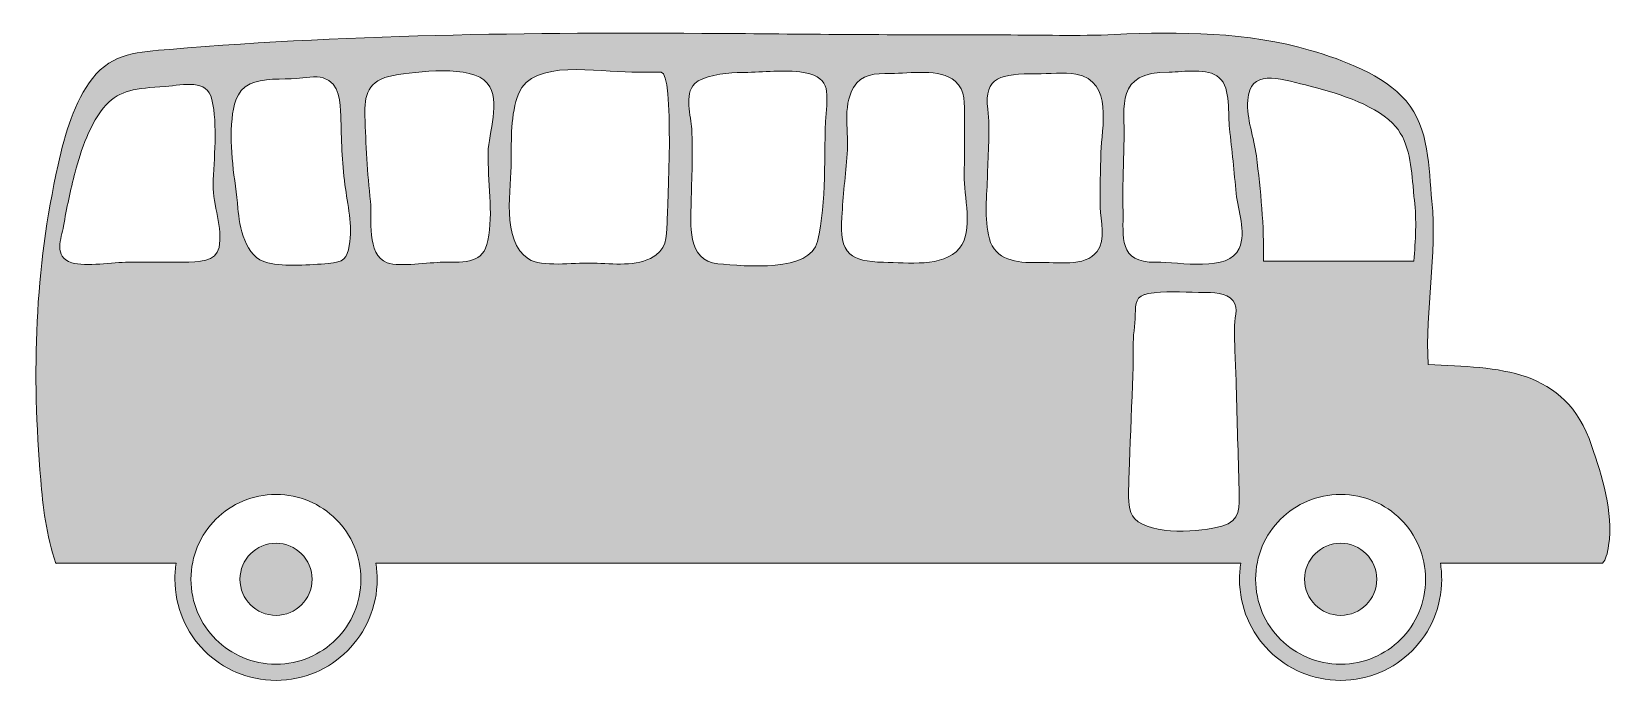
# Model space of a CAD drawing. Header units: inches. Extents: x 0 to 102, y 0 to 42.
import ezdxf

# ---------------------------------------------------------------- set-up
doc = ezdxf.new("R2010")
doc.units = ezdxf.units.IN
doc.header["$MEASUREMENT"] = 0
doc.layers.add('Layer 1', color=7, linetype='Continuous')

msp = doc.modelspace()

# ---------------------------------------------------------------- hatches: boundary and pattern name
at = {"layer": 'Layer 1', "true_color": 0x024e93}
h = msp.add_hatch(color=154, dxfattribs=at)
h.dxf.hatch_style = 2
edge = h.paths.add_edge_path()
edge.add_spline(control_points=[(1.29, 7.56), (1.31, 7.57), (1.32, 7.58), (1.35, 7.58), (1.35, 7.58), (9.05, 7.58), (9.05, 7.58), (9, 7.23), (8.97, 6.89), (8.97, 6.53), (8.97, 4.73), (9.7, 3.09), (10.88, 1.91), (12.06, 0.73), (13.69, 0), (15.5, 0), (17.3, 0), (18.93, 0.73), (20.11, 1.91), (21.29, 3.09), (22.03, 4.73), (22.03, 6.53), (22.03, 6.89), (22, 7.23), (21.94, 7.58), (21.94, 7.58), (77.78, 7.58), (77.78, 7.58), (77.73, 7.23), (77.7, 6.89), (77.7, 6.53), (77.7, 4.73), (78.43, 3.09), (79.61, 1.91), (80.79, 0.73), (82.42, 0), (84.23, 0), (86.03, 0), (87.66, 0.73), (88.84, 1.91), (90.02, 3.09), (90.75, 4.73), (90.75, 6.53), (90.75, 6.89), (90.72, 7.23), (90.67, 7.58), (90.67, 7.58), (101.14, 7.58), (101.14, 7.58), (101.34, 7.8), (101.45, 8.15), (101.53, 8.71), (101.83, 10.91), (101.12, 13.17), (100.43, 15.17), (98.71, 20.22), (94.45, 20.18), (89.87, 20.41), (89.69, 23.97), (90.46, 27.47), (90.12, 30.96), (89.9, 33.13), (89.97, 35.63), (88.45, 37.43), (87, 39.12), (84.38, 40.08), (82.29, 40.69), (78.26, 41.89), (73.8, 41.91), (69.65, 41.72), (67.28, 41.61), (64.88, 41.69), (62.5, 41.69), (56.76, 41.69), (51.01, 41.72), (45.27, 41.78), (33.05, 41.87), (20.81, 41.78), (8.64, 40.76), (6.65, 40.59), (4.95, 40.56), (3.65, 38.88), (2.49, 37.39), (1.88, 35.32), (1.43, 33.3), (-0.09, 26.51), (-0.28, 19.88), (0.31, 12.95), (0.44, 11.33), (0.66, 9.32), (1.29, 7.56)], knot_values=[0, 0, 0, 0, 1, 1, 1, 2, 2, 2, 3, 3, 3, 4, 4, 4, 5, 5, 5, 6, 6, 6, 7, 7, 7, 8, 8, 8, 9, 9, 9, 10, 10, 10, 11, 11, 11, 12, 12, 12, 13, 13, 13, 14, 14, 14, 15, 15, 15, 16, 16, 16, 17, 17, 17, 18, 18, 18, 19, 19, 19, 20, 20, 20, 21, 21, 21, 22, 22, 22, 23, 23, 23, 24, 24, 24, 25, 25, 25, 26, 26, 26, 27, 27, 27, 28, 28, 28, 29, 29, 29, 30, 30, 30, 30], degree=3, periodic=1)
edge = h.paths.add_edge_path()
edge.add_spline(control_points=[(76.55, 9.96), (75.25, 9.58), (72, 9.33), (70.94, 10.44), (70.49, 10.92), (70.54, 11.67), (70.54, 12.32), (70.54, 13.46), (70.88, 20.43), (70.84, 21.26), (70.8, 22), (70.91, 22.66), (70.96, 23.36), (71.01, 24.11), (70.88, 24.69), (71.56, 24.92), (71.63, 24.94), (71.71, 24.96), (71.8, 24.98), (72.84, 25.17), (74, 25.09), (75.05, 25.06), (75.68, 25.04), (76.56, 25.12), (77.09, 24.71), (77.73, 24.24), (77.38, 23.58), (77.38, 22.92), (77.36, 21.61), (77.45, 20.29), (77.49, 18.97), (77.55, 16.76), (77.61, 14.55), (77.67, 12.35), (77.7, 11.14), (77.81, 10.33), (76.55, 9.96)], knot_values=[0, 0, 0, 0, 1, 1, 1, 2, 2, 2, 3, 3, 3, 4, 4, 4, 5, 5, 5, 6, 6, 6, 7, 7, 7, 8, 8, 8, 9, 9, 9, 10, 10, 10, 11, 11, 11, 12, 12, 12, 12], degree=3, periodic=1)
edge = h.paths.add_edge_path()
edge.add_spline(control_points=[(89.71, 6.53), (89.71, 5.01), (89.1, 3.64), (88.1, 2.65), (87.11, 1.66), (85.74, 1.04), (84.23, 1.04), (82.71, 1.04), (81.34, 1.66), (80.35, 2.65), (79.35, 3.64), (78.74, 5.01), (78.74, 6.53), (78.74, 8.04), (79.35, 9.41), (80.35, 10.41), (81.34, 11.4), (82.71, 12.01), (84.23, 12.01), (85.74, 12.01), (87.11, 11.4), (88.1, 10.41), (89.1, 9.41), (89.71, 8.04), (89.71, 6.53)], knot_values=[0, 0, 0, 0, 1, 1, 1, 2, 2, 2, 3, 3, 3, 4, 4, 4, 5, 5, 5, 6, 6, 6, 7, 7, 7, 8, 8, 8, 8], degree=3, periodic=1)
edge = h.paths.add_edge_path()
edge.add_spline(control_points=[(78.23, 37.47), (78.36, 39.51), (80.21, 38.9), (81.97, 38.46), (83.77, 38.01), (86.31, 37.26), (87.58, 35.99), (88.63, 34.94), (88.77, 33.41), (88.9, 31.94), (88.93, 31.63), (88.95, 31.32), (88.99, 31.02), (89.14, 29.73), (89.06, 28.43), (88.95, 27.08), (88.95, 27.08), (79.24, 27.08), (79.24, 27.08), (79.3, 29.36), (79.06, 31.63), (78.79, 33.88), (78.64, 35.08), (78.15, 36.25), (78.23, 37.47)], knot_values=[0, 0, 0, 0, 1, 1, 1, 2, 2, 2, 3, 3, 3, 4, 4, 4, 5, 5, 5, 6, 6, 6, 7, 7, 7, 8, 8, 8, 8], degree=3, periodic=1)
edge = h.paths.add_edge_path()
edge.add_spline(control_points=[(73.16, 39.29), (74.11, 39.29), (75.63, 39.6), (76.39, 38.93), (77.17, 38.26), (76.94, 36.52), (77.05, 35.65), (77.22, 34.25), (77.35, 32.84), (77.49, 31.44), (77.59, 30.33), (78.16, 29), (77.68, 27.9), (77, 26.35), (73.86, 27.03), (72.3, 27.01), (69.85, 26.96), (70.21, 28.67), (70.18, 30.33), (70.14, 31.85), (70.21, 33.37), (70.25, 34.89), (70.3, 37.1), (69.64, 39.29), (73.16, 39.29)], knot_values=[0, 0, 0, 0, 1, 1, 1, 2, 2, 2, 3, 3, 3, 4, 4, 4, 5, 5, 5, 6, 6, 6, 7, 7, 7, 8, 8, 8, 8], degree=3, periodic=1)
edge = h.paths.add_edge_path()
edge.add_spline(control_points=[(20.98, 6.53), (20.98, 5.01), (20.37, 3.64), (19.37, 2.65), (18.38, 1.66), (17.01, 1.04), (15.5, 1.04), (13.98, 1.04), (12.61, 1.66), (11.62, 2.65), (10.62, 3.64), (10.01, 5.01), (10.01, 6.53), (10.01, 8.04), (10.62, 9.41), (11.62, 10.41), (12.61, 11.4), (13.98, 12.01), (15.5, 12.01), (17.01, 12.01), (18.38, 11.4), (19.37, 10.41), (20.37, 9.41), (20.98, 8.04), (20.98, 6.53)], knot_values=[0, 0, 0, 0, 1, 1, 1, 2, 2, 2, 3, 3, 3, 4, 4, 4, 5, 5, 5, 6, 6, 6, 7, 7, 7, 8, 8, 8, 8], degree=3, periodic=1)
edge = h.paths.add_edge_path()
edge.add_spline(control_points=[(61.45, 36.9), (61.19, 39), (62.31, 39.19), (64.59, 39.18), (65.38, 39.17), (66.38, 39.31), (67.14, 39.16), (69.61, 38.68), (68.78, 35.67), (68.75, 34.1), (68.72, 32.92), (68.69, 31.74), (68.7, 30.55), (68.72, 29.69), (69.09, 28.47), (68.51, 27.7), (67.71, 26.66), (65.89, 27.04), (64.68, 26.99), (63.28, 26.94), (61.93, 27.17), (61.55, 28.53), (61.2, 29.82), (61.4, 31.35), (61.43, 32.67), (61.46, 34.05), (61.62, 35.52), (61.45, 36.9)], knot_values=[0, 0, 0, 0, 1, 1, 1, 2, 2, 2, 3, 3, 3, 4, 4, 4, 5, 5, 5, 6, 6, 6, 7, 7, 7, 8, 8, 8, 9, 9, 9, 9], degree=3, periodic=1)
edge = h.paths.add_edge_path()
edge.add_spline(control_points=[(52.02, 29.92), (52.12, 31.29), (52.25, 32.65), (52.37, 34.01), (52.5, 35.37), (52.04, 37.02), (52.78, 38.3), (53.29, 39.17), (54.15, 39.21), (55.19, 39.2), (56.41, 39.2), (58.37, 39.55), (59.35, 38.71), (60.01, 38.14), (59.94, 37.16), (59.95, 36.43), (59.96, 35.16), (59.95, 33.89), (59.92, 32.62), (59.89, 31.36), (60.55, 29), (59.62, 27.91), (58.54, 26.65), (56.28, 26.99), (54.72, 27.01), (53.63, 27.02), (52.95, 27.19), (52.54, 27.55), (52.03, 28.01), (51.95, 28.78), (52.02, 29.92)], knot_values=[0, 0, 0, 0, 1, 1, 1, 2, 2, 2, 3, 3, 3, 4, 4, 4, 5, 5, 5, 6, 6, 6, 7, 7, 7, 8, 8, 8, 9, 9, 9, 10, 10, 10, 10], degree=3, periodic=1)
edge = h.paths.add_edge_path()
edge.add_spline(control_points=[(42.53, 38.55), (43.04, 39.04), (44.41, 39.24), (45.26, 39.26), (45.33, 39.26), (45.41, 39.26), (45.47, 39.26), (46.75, 39.26), (48.03, 39.45), (49.31, 39.3), (51.31, 39.07), (51.11, 38.06), (51.01, 36.61), (50.83, 33.92), (51.08, 30.98), (50.45, 28.34), (49.98, 26.36), (45.81, 26.75), (44.03, 26.91), (41.99, 27.1), (42.27, 29.57), (42.3, 30.87), (42.33, 32.45), (42.42, 34.05), (42.34, 35.62), (42.3, 36.43), (41.82, 37.85), (42.53, 38.55)], knot_values=[0, 0, 0, 0, 1, 1, 1, 2, 2, 2, 3, 3, 3, 4, 4, 4, 5, 5, 5, 6, 6, 6, 7, 7, 7, 8, 8, 8, 9, 9, 9, 9], degree=3, periodic=1)
edge = h.paths.add_edge_path()
edge.add_spline(control_points=[(31.17, 37.92), (32.08, 40.16), (36.28, 39.29), (38.47, 39.29), (39.08, 39.29), (39.71, 39.29), (40.36, 39.29), (41.23, 39.28), (40.78, 30.39), (40.74, 29.55), (40.69, 28.59), (40.75, 27.79), (39.67, 27.26), (38.49, 26.68), (37.03, 26.96), (35.73, 26.96), (34.77, 26.97), (32.63, 26.69), (31.8, 27.22), (29.99, 28.36), (30.69, 31.89), (30.69, 33.53), (30.69, 34.96), (30.62, 36.54), (31.17, 37.92)], knot_values=[0, 0, 0, 0, 1, 1, 1, 2, 2, 2, 3, 3, 3, 4, 4, 4, 5, 5, 5, 6, 6, 6, 7, 7, 7, 8, 8, 8, 8], degree=3, periodic=1)
edge = h.paths.add_edge_path()
edge.add_spline(control_points=[(23.09, 39.08), (24.53, 39.32), (28.12, 39.81), (29.14, 38.57), (30.06, 37.45), (29.21, 35.35), (29.19, 34.1), (29.16, 32.28), (29.54, 30.2), (29.18, 28.41), (28.88, 26.93), (27.76, 27.01), (26.29, 27.01), (25.36, 27.01), (23.52, 26.68), (22.68, 26.98), (21.3, 27.47), (21.72, 29.92), (21.6, 30.93), (21.39, 32.77), (21.29, 34.62), (21.24, 36.47), (21.2, 37.77), (21.38, 38.79), (23.09, 39.08)], knot_values=[0, 0, 0, 0, 1, 1, 1, 2, 2, 2, 3, 3, 3, 4, 4, 4, 5, 5, 5, 6, 6, 6, 7, 7, 7, 8, 8, 8, 8], degree=3, periodic=1)
edge = h.paths.add_edge_path()
edge.add_spline(control_points=[(12.66, 36.27), (12.75, 37.1), (12.89, 38.06), (13.82, 38.53), (14.57, 38.91), (15.97, 38.82), (16.81, 38.88), (17.31, 38.91), (18.07, 39.07), (18.55, 38.92), (19.65, 38.59), (19.66, 37.25), (19.68, 36.46), (19.72, 34.98), (19.75, 33.49), (19.95, 32.01), (20.12, 30.74), (20.45, 29.38), (20.23, 28.09), (20.09, 27.25), (19.88, 27.01), (18.87, 26.93), (17.74, 26.84), (16.08, 26.71), (14.97, 26.97), (13.47, 27.31), (13.14, 29.36), (13.04, 30.48), (12.86, 32.4), (12.45, 34.33), (12.66, 36.27)], knot_values=[0, 0, 0, 0, 1, 1, 1, 2, 2, 2, 3, 3, 3, 4, 4, 4, 5, 5, 5, 6, 6, 6, 7, 7, 7, 8, 8, 8, 9, 9, 9, 10, 10, 10, 10], degree=3, periodic=1)
edge = h.paths.add_edge_path()
edge.add_spline(control_points=[(1.78, 29.33), (1.98, 30.5), (2.23, 31.67), (2.53, 32.82), (2.91, 34.23), (3.47, 36.01), (4.54, 37.18), (5.41, 38.13), (6.44, 38.24), (8.34, 38.37), (9.59, 38.46), (11.03, 38.87), (11.36, 37.52), (11.75, 35.87), (11.48, 33.69), (11.44, 32), (11.41, 30.73), (12.09, 29.2), (11.82, 27.96), (11.62, 27.05), (10.53, 27.01), (9.49, 27.01), (8.32, 27), (7.15, 27.01), (5.98, 27.01), (4.98, 27.01), (3.24, 26.7), (2.31, 26.98), (1.11, 27.35), (1.64, 28.55), (1.78, 29.33)], knot_values=[0, 0, 0, 0, 1, 1, 1, 2, 2, 2, 3, 3, 3, 4, 4, 4, 5, 5, 5, 6, 6, 6, 7, 7, 7, 8, 8, 8, 9, 9, 9, 10, 10, 10, 10], degree=3, periodic=1)
h = msp.add_hatch(color=154, dxfattribs=at)
h.dxf.hatch_style = 2
edge = h.paths.add_edge_path()
edge.add_spline(control_points=[(15.5, 8.86), (14.21, 8.86), (13.17, 7.82), (13.17, 6.53), (13.17, 5.24), (14.21, 4.2), (15.5, 4.2), (16.78, 4.2), (17.83, 5.24), (17.83, 6.53), (17.83, 7.82), (16.78, 8.86), (15.5, 8.86)], knot_values=[0, 0, 0, 0, 1, 1, 1, 2, 2, 2, 3, 3, 3, 4, 4, 4, 4], degree=3, periodic=1)
h = msp.add_hatch(color=154, dxfattribs=at)
h.dxf.hatch_style = 2
edge = h.paths.add_edge_path()
edge.add_spline(control_points=[(84.23, 8.86), (82.94, 8.86), (81.9, 7.82), (81.9, 6.53), (81.9, 5.24), (82.94, 4.2), (84.23, 4.2), (85.51, 4.2), (86.56, 5.24), (86.56, 6.53), (86.56, 7.82), (85.51, 8.86), (84.23, 8.86)], knot_values=[0, 0, 0, 0, 1, 1, 1, 2, 2, 2, 3, 3, 3, 4, 4, 4, 4], degree=3, periodic=1)

# ---------------------------------------------------------------- linework, layer by layer
at = {"layer": 'Layer 1', "lineweight": 0}
for points, knots in [([(1.29, 7.56), (1.31, 7.57), (1.32, 7.58), (1.35, 7.58), (1.35, 7.58), (9.05, 7.58), (9.05, 7.58), (9, 7.23), (8.97, 6.89), (8.97, 6.53), (8.97, 4.73), (9.7, 3.09), (10.88, 1.91), (12.06, 0.73), (13.69, 0), (15.5, 0), (17.3, 0), (18.93, 0.73), (20.11, 1.91), (21.29, 3.09), (22.03, 4.73), (22.03, 6.53), (22.03, 6.89), (22, 7.23), (21.94, 7.58), (21.94, 7.58), (77.78, 7.58), (77.78, 7.58), (77.73, 7.23), (77.7, 6.89), (77.7, 6.53), (77.7, 4.73), (78.43, 3.09), (79.61, 1.91), (80.79, 0.73), (82.42, 0), (84.23, 0), (86.03, 0), (87.66, 0.73), (88.84, 1.91), (90.02, 3.09), (90.75, 4.73), (90.75, 6.53), (90.75, 6.89), (90.72, 7.23), (90.67, 7.58), (90.67, 7.58), (101.14, 7.58), (101.14, 7.58), (101.34, 7.8), (101.45, 8.15), (101.53, 8.71), (101.83, 10.91), (101.12, 13.17), (100.43, 15.17), (98.71, 20.22), (94.45, 20.18), (89.87, 20.41), (89.69, 23.97), (90.46, 27.47), (90.12, 30.96), (89.9, 33.13), (89.97, 35.63), (88.45, 37.43), (87, 39.12), (84.38, 40.08), (82.29, 40.69), (78.26, 41.89), (73.8, 41.91), (69.65, 41.72), (67.28, 41.61), (64.88, 41.69), (62.5, 41.69), (56.76, 41.69), (51.01, 41.72), (45.27, 41.78), (33.05, 41.87), (20.81, 41.78), (8.64, 40.76), (6.65, 40.59), (4.95, 40.56), (3.65, 38.88), (2.49, 37.39), (1.88, 35.32), (1.43, 33.3), (-0.09, 26.51), (-0.28, 19.88), (0.31, 12.95), (0.44, 11.33), (0.66, 9.32), (1.29, 7.56)], [0, 0, 0, 0, 1, 1, 1, 2, 2, 2, 3, 3, 3, 4, 4, 4, 5, 5, 5, 6, 6, 6, 7, 7, 7, 8, 8, 8, 9, 9, 9, 10, 10, 10, 11, 11, 11, 12, 12, 12, 13, 13, 13, 14, 14, 14, 15, 15, 15, 16, 16, 16, 17, 17, 17, 18, 18, 18, 19, 19, 19, 20, 20, 20, 21, 21, 21, 22, 22, 22, 23, 23, 23, 24, 24, 24, 25, 25, 25, 26, 26, 26, 27, 27, 27, 28, 28, 28, 29, 29, 29, 30, 30, 30, 30]), ([(31.17, 37.92), (32.08, 40.16), (36.28, 39.29), (38.47, 39.29), (39.08, 39.29), (39.71, 39.29), (40.36, 39.29), (41.23, 39.28), (40.78, 30.39), (40.74, 29.55), (40.69, 28.59), (40.75, 27.79), (39.67, 27.26), (38.49, 26.68), (37.03, 26.96), (35.73, 26.96), (34.77, 26.97), (32.63, 26.69), (31.8, 27.22), (29.99, 28.36), (30.69, 31.89), (30.69, 33.53), (30.69, 34.96), (30.62, 36.54), (31.17, 37.92)], [0, 0, 0, 0, 1, 1, 1, 2, 2, 2, 3, 3, 3, 4, 4, 4, 5, 5, 5, 6, 6, 6, 7, 7, 7, 8, 8, 8, 8]), ([(1.78, 29.33), (1.98, 30.5), (2.23, 31.67), (2.53, 32.82), (2.91, 34.23), (3.47, 36.01), (4.54, 37.18), (5.41, 38.13), (6.44, 38.24), (8.34, 38.37), (9.59, 38.46), (11.03, 38.87), (11.36, 37.52), (11.75, 35.87), (11.48, 33.69), (11.44, 32), (11.41, 30.73), (12.09, 29.2), (11.82, 27.96), (11.62, 27.05), (10.53, 27.01), (9.49, 27.01), (8.32, 27), (7.15, 27.01), (5.98, 27.01), (4.98, 27.01), (3.24, 26.7), (2.31, 26.98), (1.11, 27.35), (1.64, 28.55), (1.78, 29.33)], [0, 0, 0, 0, 1, 1, 1, 2, 2, 2, 3, 3, 3, 4, 4, 4, 5, 5, 5, 6, 6, 6, 7, 7, 7, 8, 8, 8, 9, 9, 9, 10, 10, 10, 10]), ([(12.66, 36.27), (12.75, 37.1), (12.89, 38.06), (13.82, 38.53), (14.57, 38.91), (15.97, 38.82), (16.81, 38.88), (17.31, 38.91), (18.07, 39.07), (18.55, 38.92), (19.65, 38.59), (19.66, 37.25), (19.68, 36.46), (19.72, 34.98), (19.75, 33.49), (19.95, 32.01), (20.12, 30.74), (20.45, 29.38), (20.23, 28.09), (20.09, 27.25), (19.88, 27.01), (18.87, 26.93), (17.74, 26.84), (16.08, 26.71), (14.97, 26.97), (13.47, 27.31), (13.14, 29.36), (13.04, 30.48), (12.86, 32.4), (12.45, 34.33), (12.66, 36.27)], [0, 0, 0, 0, 1, 1, 1, 2, 2, 2, 3, 3, 3, 4, 4, 4, 5, 5, 5, 6, 6, 6, 7, 7, 7, 8, 8, 8, 9, 9, 9, 10, 10, 10, 10]), ([(23.09, 39.08), (24.53, 39.32), (28.12, 39.81), (29.14, 38.57), (30.06, 37.45), (29.21, 35.35), (29.19, 34.1), (29.16, 32.28), (29.54, 30.2), (29.18, 28.41), (28.88, 26.93), (27.76, 27.01), (26.29, 27.01), (25.36, 27.01), (23.52, 26.68), (22.68, 26.98), (21.3, 27.47), (21.72, 29.92), (21.6, 30.93), (21.39, 32.77), (21.29, 34.62), (21.24, 36.47), (21.2, 37.77), (21.38, 38.79), (23.09, 39.08)], [0, 0, 0, 0, 1, 1, 1, 2, 2, 2, 3, 3, 3, 4, 4, 4, 5, 5, 5, 6, 6, 6, 7, 7, 7, 8, 8, 8, 8]), ([(42.53, 38.55), (43.04, 39.04), (44.41, 39.24), (45.26, 39.26), (45.33, 39.26), (45.41, 39.26), (45.47, 39.26), (46.75, 39.26), (48.03, 39.45), (49.31, 39.3), (51.31, 39.07), (51.11, 38.06), (51.01, 36.61), (50.83, 33.92), (51.08, 30.98), (50.45, 28.34), (49.98, 26.36), (45.81, 26.75), (44.03, 26.91), (41.99, 27.1), (42.27, 29.57), (42.3, 30.87), (42.33, 32.45), (42.42, 34.05), (42.34, 35.62), (42.3, 36.43), (41.82, 37.85), (42.53, 38.55)], [0, 0, 0, 0, 1, 1, 1, 2, 2, 2, 3, 3, 3, 4, 4, 4, 5, 5, 5, 6, 6, 6, 7, 7, 7, 8, 8, 8, 9, 9, 9, 9]), ([(52.02, 29.92), (52.12, 31.29), (52.25, 32.65), (52.37, 34.01), (52.5, 35.37), (52.04, 37.02), (52.78, 38.3), (53.29, 39.17), (54.15, 39.21), (55.19, 39.2), (56.41, 39.2), (58.37, 39.55), (59.35, 38.71), (60.01, 38.14), (59.94, 37.16), (59.95, 36.43), (59.96, 35.16), (59.95, 33.89), (59.92, 32.62), (59.89, 31.36), (60.55, 29), (59.62, 27.91), (58.54, 26.65), (56.28, 26.99), (54.72, 27.01), (53.63, 27.02), (52.95, 27.19), (52.54, 27.55), (52.03, 28.01), (51.95, 28.78), (52.02, 29.92)], [0, 0, 0, 0, 1, 1, 1, 2, 2, 2, 3, 3, 3, 4, 4, 4, 5, 5, 5, 6, 6, 6, 7, 7, 7, 8, 8, 8, 9, 9, 9, 10, 10, 10, 10]), ([(61.45, 36.9), (61.19, 39), (62.31, 39.19), (64.59, 39.18), (65.38, 39.17), (66.38, 39.31), (67.14, 39.16), (69.61, 38.68), (68.78, 35.67), (68.75, 34.1), (68.72, 32.92), (68.69, 31.74), (68.7, 30.55), (68.72, 29.69), (69.09, 28.47), (68.51, 27.7), (67.71, 26.66), (65.89, 27.04), (64.68, 26.99), (63.28, 26.94), (61.93, 27.17), (61.55, 28.53), (61.2, 29.82), (61.4, 31.35), (61.43, 32.67), (61.46, 34.05), (61.62, 35.52), (61.45, 36.9)], [0, 0, 0, 0, 1, 1, 1, 2, 2, 2, 3, 3, 3, 4, 4, 4, 5, 5, 5, 6, 6, 6, 7, 7, 7, 8, 8, 8, 9, 9, 9, 9]), ([(73.16, 39.29), (74.11, 39.29), (75.63, 39.6), (76.39, 38.93), (77.17, 38.26), (76.94, 36.52), (77.05, 35.65), (77.22, 34.25), (77.35, 32.84), (77.49, 31.44), (77.59, 30.33), (78.16, 29), (77.68, 27.9), (77, 26.35), (73.86, 27.03), (72.3, 27.01), (69.85, 26.96), (70.21, 28.67), (70.18, 30.33), (70.14, 31.85), (70.21, 33.37), (70.25, 34.89), (70.3, 37.1), (69.64, 39.29), (73.16, 39.29)], [0, 0, 0, 0, 1, 1, 1, 2, 2, 2, 3, 3, 3, 4, 4, 4, 5, 5, 5, 6, 6, 6, 7, 7, 7, 8, 8, 8, 8]), ([(78.23, 37.47), (78.36, 39.51), (80.21, 38.9), (81.97, 38.46), (83.77, 38.01), (86.31, 37.26), (87.58, 35.99), (88.63, 34.94), (88.77, 33.41), (88.9, 31.94), (88.93, 31.63), (88.95, 31.32), (88.99, 31.02), (89.14, 29.73), (89.06, 28.43), (88.95, 27.08), (88.95, 27.08), (79.24, 27.08), (79.24, 27.08), (79.3, 29.36), (79.06, 31.63), (78.79, 33.88), (78.64, 35.08), (78.15, 36.25), (78.23, 37.47)], [0, 0, 0, 0, 1, 1, 1, 2, 2, 2, 3, 3, 3, 4, 4, 4, 5, 5, 5, 6, 6, 6, 7, 7, 7, 8, 8, 8, 8]), ([(76.55, 9.96), (75.25, 9.58), (72, 9.33), (70.94, 10.44), (70.49, 10.92), (70.54, 11.67), (70.54, 12.32), (70.54, 13.46), (70.88, 20.43), (70.84, 21.26), (70.8, 22), (70.91, 22.66), (70.96, 23.36), (71.01, 24.11), (70.88, 24.69), (71.56, 24.92), (71.63, 24.94), (71.71, 24.96), (71.8, 24.98), (72.84, 25.17), (74, 25.09), (75.05, 25.06), (75.68, 25.04), (76.56, 25.12), (77.09, 24.71), (77.73, 24.24), (77.38, 23.58), (77.38, 22.92), (77.36, 21.61), (77.45, 20.29), (77.49, 18.97), (77.55, 16.76), (77.61, 14.55), (77.67, 12.35), (77.7, 11.14), (77.81, 10.33), (76.55, 9.96)], [0, 0, 0, 0, 1, 1, 1, 2, 2, 2, 3, 3, 3, 4, 4, 4, 5, 5, 5, 6, 6, 6, 7, 7, 7, 8, 8, 8, 9, 9, 9, 10, 10, 10, 11, 11, 11, 12, 12, 12, 12]), ([(20.98, 6.53), (20.98, 5.01), (20.37, 3.64), (19.37, 2.65), (18.38, 1.66), (17.01, 1.04), (15.5, 1.04), (13.98, 1.04), (12.61, 1.66), (11.62, 2.65), (10.62, 3.64), (10.01, 5.01), (10.01, 6.53), (10.01, 8.04), (10.62, 9.41), (11.62, 10.41), (12.61, 11.4), (13.98, 12.01), (15.5, 12.01), (17.01, 12.01), (18.38, 11.4), (19.37, 10.41), (20.37, 9.41), (20.98, 8.04), (20.98, 6.53)], [0, 0, 0, 0, 1, 1, 1, 2, 2, 2, 3, 3, 3, 4, 4, 4, 5, 5, 5, 6, 6, 6, 7, 7, 7, 8, 8, 8, 8]), ([(89.71, 6.53), (89.71, 5.01), (89.1, 3.64), (88.1, 2.65), (87.11, 1.66), (85.74, 1.04), (84.23, 1.04), (82.71, 1.04), (81.34, 1.66), (80.35, 2.65), (79.35, 3.64), (78.74, 5.01), (78.74, 6.53), (78.74, 8.04), (79.35, 9.41), (80.35, 10.41), (81.34, 11.4), (82.71, 12.01), (84.23, 12.01), (85.74, 12.01), (87.11, 11.4), (88.1, 10.41), (89.1, 9.41), (89.71, 8.04), (89.71, 6.53)], [0, 0, 0, 0, 1, 1, 1, 2, 2, 2, 3, 3, 3, 4, 4, 4, 5, 5, 5, 6, 6, 6, 7, 7, 7, 8, 8, 8, 8]), ([(15.5, 8.86), (14.21, 8.86), (13.17, 7.82), (13.17, 6.53), (13.17, 5.24), (14.21, 4.2), (15.5, 4.2), (16.78, 4.2), (17.83, 5.24), (17.83, 6.53), (17.83, 7.82), (16.78, 8.86), (15.5, 8.86)], [0, 0, 0, 0, 1, 1, 1, 2, 2, 2, 3, 3, 3, 4, 4, 4, 4]), ([(84.23, 8.86), (82.94, 8.86), (81.9, 7.82), (81.9, 6.53), (81.9, 5.24), (82.94, 4.2), (84.23, 4.2), (85.51, 4.2), (86.56, 5.24), (86.56, 6.53), (86.56, 7.82), (85.51, 8.86), (84.23, 8.86)], [0, 0, 0, 0, 1, 1, 1, 2, 2, 2, 3, 3, 3, 4, 4, 4, 4])]:
    msp.add_open_spline(points, degree=3, knots=knots, dxfattribs=at)

doc.saveas('drawing.dxf')
